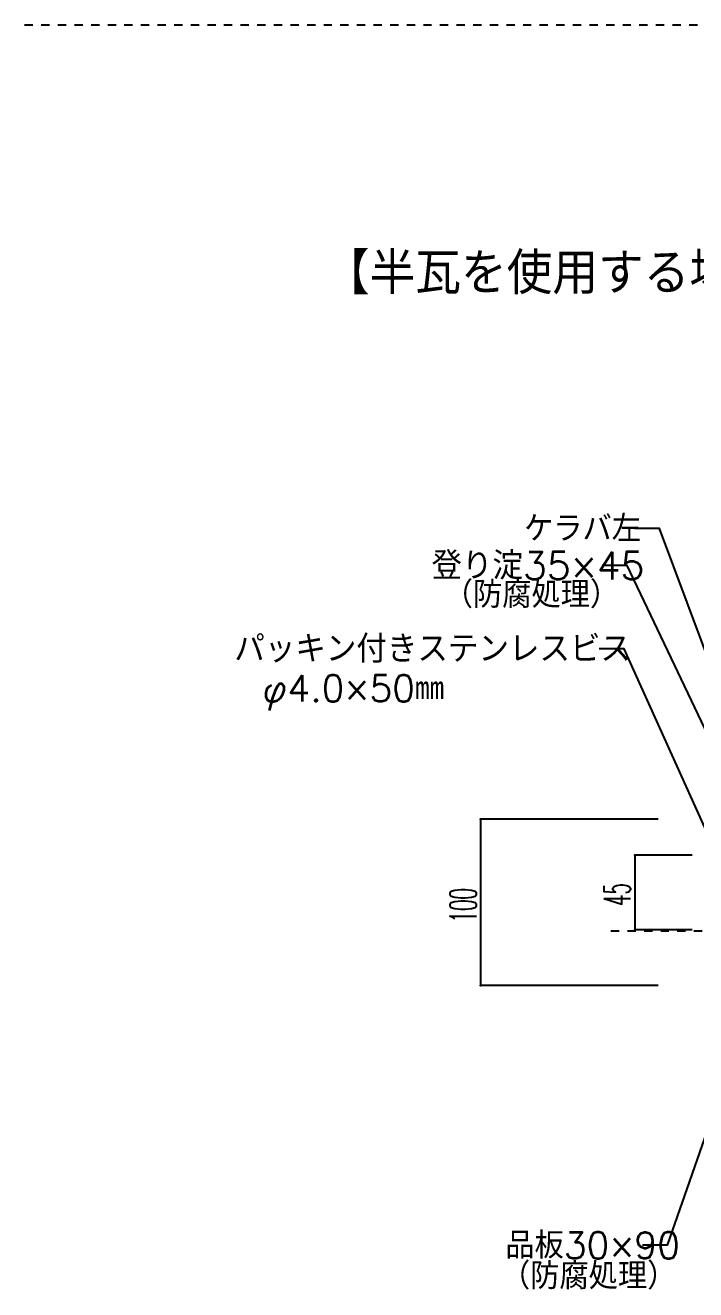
# Model space of a CAD drawing. Extents: x -1727 to 4652, y -2308 to 2357.
# Drawn here: x 1491 to 1895, y 1339 to 2100 of the extents above; entities that cross this region are included whole.
import ezdxf

# ---------------------------------------------------------------- set-up
doc = ezdxf.new("R2010")
doc.units = 0
doc.header["$LTSCALE"] = 5
doc.linetypes.add('DOT', pattern=[2, 1, -1])
for name, color, linetype in [('0-3', 7, 'CONTINUOUS'), ('0-A', 7, 'CONTINUOUS'), ('0-F', 7, 'CONTINUOUS')]:
    doc.layers.add(name, color=color, linetype=linetype)
doc.styles.get("Standard").update_dxf_attribs({"font": 'txt.shx', "bigfont": 'extfont.shx'})

msp = doc.modelspace()

# ---------------------------------------------------------------- linework, layer by layer
at = {"layer": '0-3', "color": 7, "linetype": 'CONTINUOUS'}
for p, q in [((1765.2111, 1621.7951), (1765.2111, 1521.7618)), ((1872.1344, 1621.7951), (1765.2111, 1621.7951)), ((1857.9671, 1600.1558), (1857.9671, 1555.1709)), ((1892.5674, 1600.1558), (1857.9671, 1600.1558)), ((1892.5674, 1555.1709), (1857.9671, 1555.1709)), ((1872.1344, 1521.7618), (1765.2111, 1521.7618))]:
    msp.add_line(p, q, dxfattribs=at)
for points in [[(1940.7826, 1615.5525), (1872.8917, 1796.9182), (1857.8917, 1796.9182)], [(1940.8675, 1590.9098), (1853.3588, 1774.5701), (1838.3588, 1774.5701)], [(1920.5633, 1571.5948), (1851.5526, 1724.4572), (1836.5526, 1724.4572)], [(1937.2198, 1536.8432), (1877.5848, 1365.2405), (1862.5848, 1365.2405)]]:
    msp.add_lwpolyline(points, dxfattribs=at)
at = {"layer": '0-3', "color": 7}
for p in [(1765.2111, 1621.7951), (1857.9671, 1600.1558), (1857.9671, 1555.1709), (1765.2111, 1521.7618)]:
    msp.add_point(p, dxfattribs=at)
at = {"layer": '0-A', "color": 7, "linetype": 'DOT'}
msp.add_line((4635.7424, 2100), (-1726.8095, 2100), dxfattribs=at)
at = {"layer": '0-F', "color": 1, "linetype": 'DOT'}
msp.add_line((1843.607, 1554.5995), (2765.6812, 1554.5995), dxfattribs=at)

# ---------------------------------------------------------------- texts
at = {"layer": '0-3', "color": 7}
for s, height, p in [('【半瓦を使用する場合】推奨', 25, (1670.918, 1938.1453)), ('ケラバ左', 16, (1791.3917, 1788.9182)), ('登り淀35×45', 16.7, (1735.6588, 1766.2201)), ('（防腐処理）', 16, (1743.0438, 1749.1444)), ('パッキン付きステンレスビス', 16.7, (1616.9526, 1716.1072)), ('φ4.0×50㎜', 16, (1633.8496, 1692.6872)), ('品板30×90', 16, (1780.0848, 1357.2405)), ('（防腐処理）', 16, (1777.4753, 1338.8198))]:
    msp.add_text(s, height=height, dxfattribs=at).set_placement(p)
at = {"layer": '0-3', "color": 7, "width": 0.5}
for s, p in [('100', (1762.7111, 1559.7785)), ('45', (1855.4671, 1569.6634))]:
    msp.add_text(s, height=16, rotation=90, dxfattribs=at).set_placement(p)

doc.saveas('drawing.dxf')
